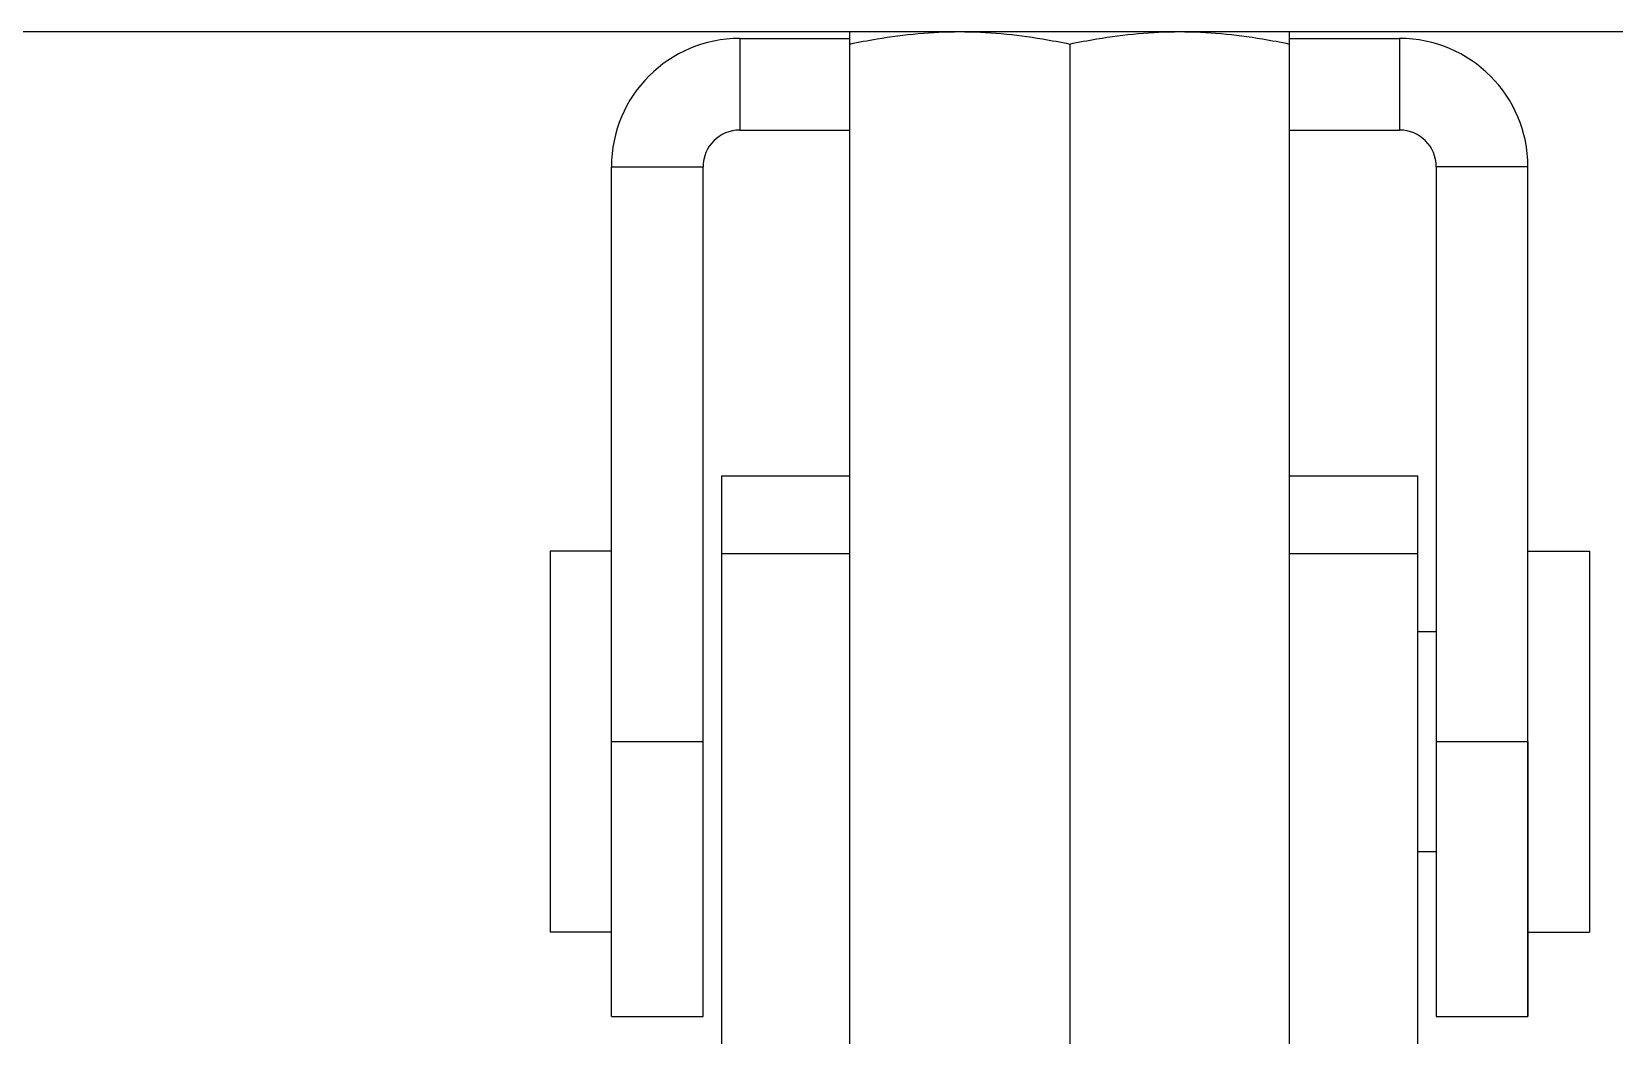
# Model space of a CAD drawing. Extents: x 1725261 to 1937680, y 860327 to 1571294.
# Drawn here: x 1828328 to 1829096, y 1238711 to 1239198 of the extents above; entities that cross this region are included whole.
import ezdxf

# ---------------------------------------------------------------- set-up
doc = ezdxf.new("R2010")
doc.units = 0
doc.header["$LTSCALE"] = 1000
doc.header["$MEASUREMENT"] = 0
doc.layers.add('bz', color=2, linetype='Continuous')

msp = doc.modelspace()

# ---------------------------------------------------------------- linework, layer by layer
at = {"linetype": 'Continuous'}
for p, q in [((1828725.1, 1238664.22), (1828725.1, 1239198.07)), ((1828725.1, 1239198.07), (1828938.64, 1239198.07)), ((1828938.64, 1238664.22), (1828938.64, 1239198.07)), ((1828671.72, 1239194.78), (1828671.72, 1239150.29)), ((1828671.72, 1239194.78), (1828725.1, 1239194.78)), ((1828831.87, 1239192.06), (1828831.87, 1238670.24)), ((1828938.64, 1239194.78), (1828992.03, 1239194.78)), ((1828992.03, 1239194.78), (1828992.03, 1239150.29)), ((1828671.72, 1239150.29), (1828725.1, 1239150.29)), ((1828938.64, 1239150.29), (1828992.03, 1239150.29)), ((1828609.43, 1238720.04), (1828609.43, 1239132.5)), ((1828609.43, 1239132.5), (1828653.92, 1239132.5)), ((1828653.92, 1238842.17), (1828653.92, 1239132.5)), ((1829009.82, 1239132.5), (1829009.82, 1238720.04)), ((1829054.31, 1239132.5), (1829009.82, 1239132.5)), ((1829054.31, 1238720.04), (1829054.31, 1239132.5)), ((1828662.82, 1238982.51), (1828662.82, 1238639.59)), ((1828662.82, 1238982.51), (1828725.1, 1238982.51)), ((1828938.64, 1238982.51), (1829000.92, 1238982.51)), ((1829000.92, 1238639.59), (1829000.92, 1238982.52)), ((1828609.43, 1238945.96), (1828579.65, 1238945.96)), ((1828662.82, 1238944.73), (1828725.1, 1238944.73)), ((1828938.64, 1238944.73), (1829000.92, 1238944.73)), ((1829054.31, 1238945.96), (1829084.1, 1238945.96)), ((1829000.92, 1238906.88), (1829009.82, 1238906.88)), ((1828609.43, 1238853.5), (1828653.92, 1238853.5)), ((1829009.82, 1238853.5), (1829054.31, 1238853.5)), ((1829054.31, 1238853.5), (1829054.31, 1238720.04)), ((1828653.92, 1238753.2), (1828653.92, 1238842.17)), ((1829000.92, 1238800.11), (1829009.82, 1238800.11)), ((1828609.43, 1238761.03), (1828579.65, 1238761.03)), ((1829054.31, 1238761.03), (1829084.1, 1238761.03)), ((1828653.92, 1238720.04), (1828653.92, 1238753.2)), ((1828609.43, 1238720.04), (1828653.92, 1238720.04)), ((1829009.82, 1238720.04), (1829054.31, 1238720.04))]:
    msp.add_line(p, q, dxfattribs=at)
for p, q in [((1828579.65, 1238945.96), (1828579.65, 1238761.03)), ((1829084.1, 1238945.96), (1829084.1, 1238761.03))]:
    msp.add_line(p, q)
for centre, radius, start, end in [((1828671.72, 1239132.5), 62.28, 90, 180), ((1828992.03, 1239132.5), 62.28, 0, 90), ((1828671.72, 1239132.5), 17.79, 90, 180), ((1828992.03, 1239132.5), 17.79, 0, 90)]:
    msp.add_arc(centre, radius, start, end, dxfattribs=at)
for points, knots in [([(1828725.1, 1239192.06), (1828729.5, 1239192.99), (1828747.1, 1239196.35), (1828765.06, 1239198.07), (1828778.49, 1239198.07)], [0, 0, 0, 0, 0.250789, 1, 1, 1, 1]), ([(1828778.49, 1239198.07), (1828791.92, 1239198.07), (1828809.87, 1239196.35), (1828827.47, 1239192.99), (1828831.87, 1239192.06)], [0, 0, 0, 0, 0.749211, 1, 1, 1, 1]), ([(1828831.87, 1239192.06), (1828836.27, 1239192.99), (1828853.87, 1239196.35), (1828871.83, 1239198.07), (1828885.26, 1239198.07)], [0, 0, 0, 0, 0.250789, 1, 1, 1, 1]), ([(1828885.26, 1239198.07), (1828898.69, 1239198.07), (1828916.64, 1239196.35), (1828934.24, 1239192.99), (1828938.64, 1239192.06)], [0, 0, 0, 0, 0.749211, 1, 1, 1, 1])]:
    msp.add_open_spline(points, degree=3, knots=knots, dxfattribs=at)
at = {"layer": 'bz'}
msp.add_line((1821591.18, 1239198.07), (1836171.18, 1239198.07), dxfattribs=at)

doc.saveas('drawing.dxf')
